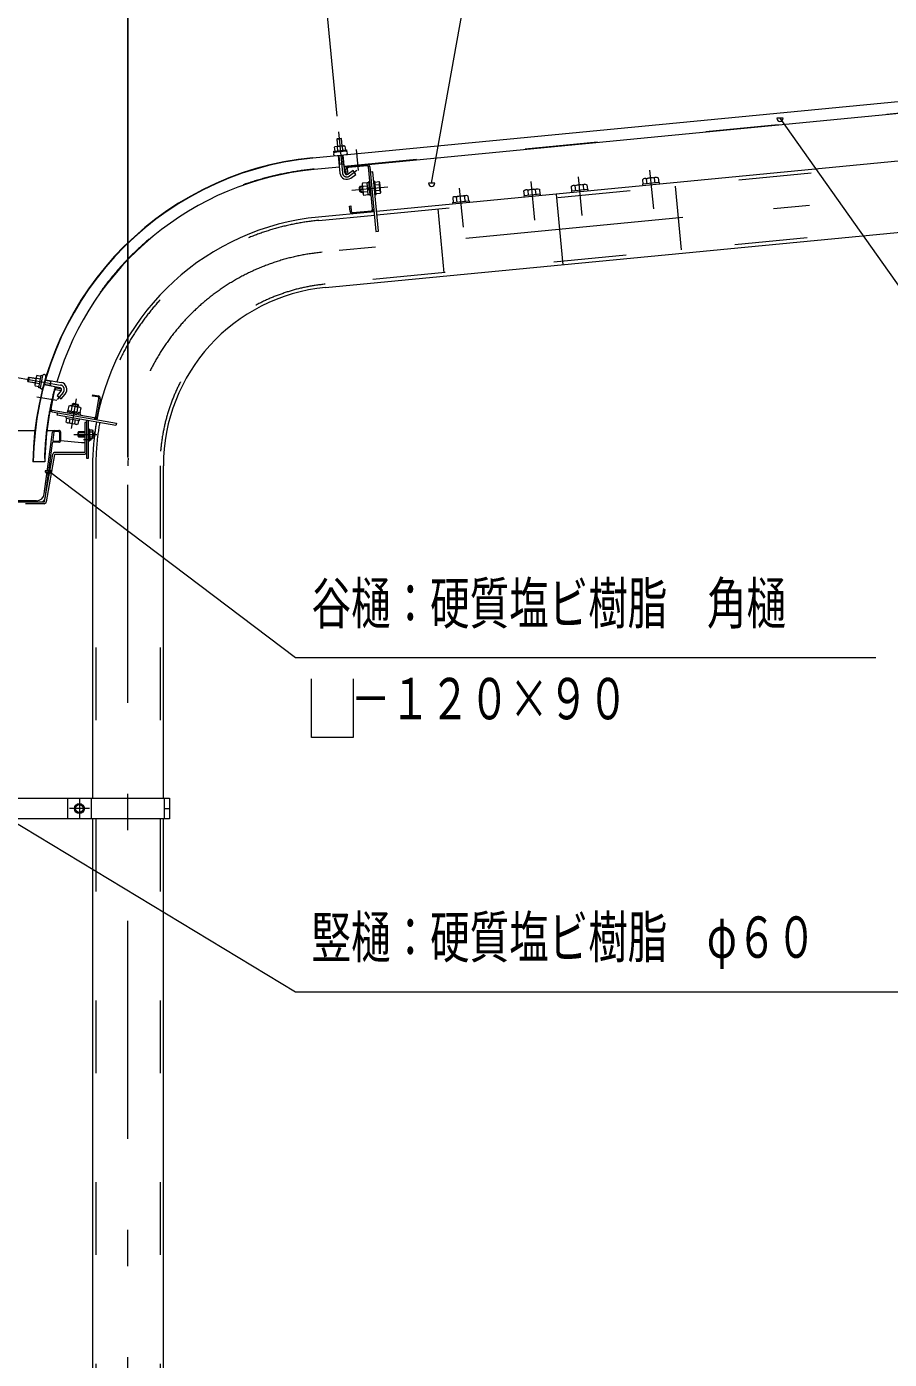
# Model space of a CAD drawing. Units: millimetres, scale not verified. Extents: x -31545 to 31552, y -14700 to 14700.
# Drawn here: x 21509 to 25306, y 5408 to 11276 of the extents above; entities that cross this region are included whole.
import ezdxf
from ezdxf.enums import TextEntityAlignment as Align

# ---------------------------------------------------------------- set-up
doc = ezdxf.new("R2010")
doc.units = ezdxf.units.MM
doc.header["$LTSCALE"] = 80
doc.linetypes.add('USER2', pattern=[10, 4, -6])
doc.linetypes.add('USER3', pattern=[24, 12, -5, 2, -5])
for name, color, linetype, lineweight in [('0-6_2-02BOLD', 7, 'Continuous', 18), ('0-7_2-12HIDDEN', 3, 'USER2', 18), ('0-8_2-22CENTER', 3, 'USER3', 18), ('0-9_2-42THIN', 4, 'Continuous', 18), ('0-A_2-52DIM', 3, 'Continuous', 18)]:
    doc.layers.add(name, color=color, linetype=linetype, lineweight=lineweight)
doc.styles.add('ＭＳ ゴシック', font='')
doc.styles.get('ＭＳ ゴシック').set_extended_font_data('MS Gothic')

msp = doc.modelspace()

# ---------------------------------------------------------------- linework, layer by layer
at = {"layer": '0-6_2-02BOLD'}
for p, q in [((22768.72, 10698.56), (28261.78, 11227.48)), ((28203.77, 11220.14), (22768.9, 10696.82)), ((22906.15, 10659.04), (25411.06, 10900.24)), ((22894.4, 10781.11), (22873.5, 10779.1)), ((22875.75, 10746.56), (22877.48, 10728.71)), ((22900.1, 10730.89), (22898.38, 10748.74)), ((22880.38, 10707.55), (22887.78, 10630.68)), ((22908.69, 10632.69), (22901.29, 10709.56)), ((25563.58, 10703.95), (23048.91, 10461.82)), ((22885.24, 10657.03), (22773.76, 10646.3)), ((22884, 10669.97), (22904.9, 10671.99)), ((23007.02, 10663.13), (22924.81, 10655.21)), ((22935.36, 10609.01), (22957.58, 10624.85)), ((23031.12, 10471.35), (23013.14, 10658.09)), ((23032.13, 10636.01), (23020.99, 10634.94)), ((22978.78, 10573.03), (22985.74, 10573.7)), ((22988.25, 10573.07), (23008.47, 10575.02)), ((23009.05, 10568.91), (23016.7, 10562.62)), ((23043.31, 10578.37), (23060.04, 10579.98)), ((23925.81, 10553.29), (23923.76, 10574.53)), ((23957.95, 10577.82), (23960, 10556.58)), ((23975.05, 10579.46), (23977.1, 10558.23)), ((24239.39, 10583.48), (24237.34, 10604.72)), ((24271.54, 10608.01), (24273.59, 10586.77)), ((24288.64, 10609.66), (24290.68, 10588.42)), ((24293.07, 10588.65), (24293.74, 10581.68)), ((23010.98, 10548.87), (22990.77, 10546.92)), ((23009.73, 10561.94), (23017.37, 10555.64)), ((23047.42, 10535.68), (23041.85, 10535.15)), ((23062.56, 10553.84), (23045.83, 10552.22)), ((23063.83, 10540.76), (23047.09, 10539.15)), ((23403.22, 10502.97), (23401.18, 10524.21)), ((23435.37, 10527.5), (23437.42, 10506.26)), ((23454.51, 10507.91), (23452.47, 10529.15)), ((23714.73, 10554.4), (23716.77, 10533.17)), ((23750.97, 10536.45), (23748.92, 10557.69)), ((23839.06, 10537.9), (23868.95, 10227.49)), ((23979.48, 10558.46), (23980.16, 10551.49)), ((23037.76, 10460.74), (22793.89, 10437.26)), ((22943.85, 10457.33), (23026.07, 10465.25)), ((23383.73, 10501.09), (23384.41, 10494.12)), ((21519.52, 9732.52), (21549.88, 9727.16)), ((21565.48, 9702.21), (21547.82, 9705.32)), ((21551.77, 9727.7), (21569.42, 9724.59)), ((21655.96, 9685.8), (21585.33, 9698.25)), ((21591.74, 9721.11), (21660.06, 9709.07)), ((21611.9, 9693.57), (21615.99, 9716.84)), ((21616.73, 9591.69), (21630.99, 9672.5)), ((21637.56, 9677.58), (21661, 9673.45)), ((21812.51, 9557.17), (21826.85, 9638.52)), ((21832.38, 9637.54), (21818.02, 9556.2)), ((21806.02, 9552.63), (21621.27, 9585.21)), ((21707.98, 9603.34), (21704.46, 9583.34)), ((21710.5, 9582.28), (21716.17, 9574.16)), ((21723.07, 9572.95), (21717.4, 9581.06)), ((21730.33, 9578.78), (21733.85, 9598.78)), ((21744.27, 9576.32), (21743.06, 9569.42)), ((21745.47, 9568.99), (21744.5, 9563.48)), ((21682.01, 9551.75), (21682.98, 9557.27)), ((21698.38, 9548.87), (21695.45, 9532.31)), ((21721.33, 9527.75), (21724.25, 9544.31)), ((21737.18, 9542.02), (21734.26, 9525.47)), ((21208.85, 9497.82), (21544.99, 9497.82)), ((21586.38, 9218.44), (21622.66, 9490.23)), ((21597.85, 9497.82), (21649.92, 9497.82)), ((21627.86, 9489.53), (21623.19, 9454.53)), ((21626.66, 9450.57), (21649.92, 9450.57)), ((21649.92, 9492.57), (21631.33, 9492.57)), ((21653.42, 9489.07), (21653.42, 9454.07)), ((21658.6, 9452.98), (21750.62, 9444.7)), ((21658.67, 9454.07), (21658.67, 9489.07)), ((21764.37, 9490.82), (21737.07, 9490.82)), ((21737.07, 9469.82), (21764.37, 9469.82)), ((21798.3, 9490.42), (21786.07, 9490.42)), ((21786.07, 9470.21), (21798.3, 9470.21)), ((21587.17, 9184.26), (21623.94, 9392.77)), ((21621.55, 9442.28), (21588.95, 9198)), ((21631.87, 9391.37), (21595.1, 9182.87)), ((21649.92, 9445.32), (21625.02, 9445.32)), ((21762.62, 9400.87), (21633.59, 9400.87)), ((21633.59, 9392.82), (21762.62, 9392.82)), ((21588.6, 9358.78), (21536.1, 9358.78)), ((21798.5, 9341.41), (21798.5, 7878.4)), ((22110.35, 7878.4), (22110.35, 9341.41)), ((21168.39, 9182.82), (21585.45, 9182.82)), ((21551.68, 9188.07), (21202.15, 9188.07)), ((21585.45, 9174.77), (21502.92, 9174.77)), ((21687.89, 7878.4), (21687.89, 7787.41)), ((21792.88, 7878.4), (21792.88, 7787.41)), ((22115.93, 7787.41), (22115.93, 7878.4)), ((22115.93, 7832.91), (22137.28, 7832.91)), ((21798.5, 7787.41), (21798.5, 1532.9)), ((22110.35, 1532.9), (22110.35, 7787.41))]:
    msp.add_line(p, q, dxfattribs=at)
for points in [[(22823.78, 10126.85), (28147.86, 10639.49), (28117.97, 10949.91), (28100.55, 10948.23)], [(22866.16, 10727.63), (22864.45, 10745.47), (22867.31, 10747.51), (22906.5, 10751.29), (22909.7, 10749.83), (22911.42, 10731.98)], [(22897.35, 10750.41), (22894.4, 10781.11), (22892.49, 10782.69), (22875.07, 10781.01), (22873.5, 10779.1), (22876.45, 10748.4)], [(22919.76, 10649.1), (22922.04, 10625.41), (22916.47, 10624.87), (22914.19, 10648.56)], [(22957.58, 10624.85), (22945.38, 10641.94), (22923.17, 10626.11)], [(23018.71, 10658.63), (23046.15, 10373.65), (23057.29, 10374.72), (23032.14, 10636.01)], [(22988.43, 10545.83), (22981.46, 10545.16), (22975.73, 10549.88), (22974.05, 10567.3), (22978.78, 10573.03), (22981.46, 10545.16)], [(23007.21, 10588.1), (22986.99, 10586.15), (22984.97, 10581.71), (22989.19, 10537.81), (22992.03, 10533.85), (23012.25, 10535.79)], [(23019.32, 10535.44), (23012.35, 10534.77), (23007.11, 10589.12), (23014.08, 10589.79)], [(23019.42, 10592.76), (23013.85, 10592.23), (23019.55, 10533), (23025.12, 10533.53)], [(23047.42, 10535.68), (23041.71, 10594.91), (23036.14, 10594.38)], [(23042.05, 10591.45), (23058.79, 10593.06), (23061.61, 10589.09), (23065.84, 10545.19), (23063.83, 10540.76)], [(23908.7, 10551.64), (23906.66, 10572.88), (23911.82, 10576.55), (23969.3, 10582.09), (23975.05, 10579.46)], [(24293.07, 10588.65), (24219.9, 10581.6), (24220.58, 10574.63)], [(24222.29, 10581.84), (24220.24, 10603.07), (24225.4, 10606.74), (24282.88, 10612.28), (24288.64, 10609.66)], [(23383.73, 10501.09), (23456.9, 10508.14), (23457.57, 10501.17)], [(23452.47, 10529.15), (23446.71, 10531.77), (23389.23, 10526.23), (23384.08, 10522.56), (23386.12, 10501.32)], [(23771.12, 10531.36), (23770.45, 10538.33), (23697.29, 10531.28), (23697.96, 10524.32)], [(23699.67, 10531.51), (23697.63, 10552.76), (23702.78, 10556.43), (23760.27, 10561.96), (23766.02, 10559.34), (23768.07, 10538.1)], [(23979.48, 10558.46), (23906.32, 10551.41), (23906.99, 10544.44)], [(22932.16, 10461.83), (22929.89, 10485.51), (22935.47, 10486.05), (22937.75, 10462.37)], [(21546.24, 9706.48), (21515.86, 9711.84), (21514.44, 9713.87), (21517.48, 9731.1), (21519.52, 9732.52), (21515.86, 9711.84)], [(21571.4, 9735.79), (21553.74, 9738.9), (21551.48, 9736.21), (21544.64, 9697.43), (21545.85, 9694.13), (21563.5, 9691.01)], [(21660.99, 9673.45), (21661.97, 9678.97), (21638.53, 9683.1)], [(21660.63, 9672.98), (21643.08, 9652.08), (21661.19, 9636.89), (21678.73, 9657.79)], [(21822.31, 9645.01), (21798.88, 9649.14), (21799.85, 9654.65), (21823.28, 9650.52)], [(21620.3, 9579.69), (21903.56, 9529.75), (21901.62, 9518.71), (21643.35, 9564.25), (21645.3, 9575.28)], [(21745.47, 9568.99), (21686.88, 9579.33), (21685.9, 9573.81)], [(21689.29, 9578.9), (21690.51, 9585.8), (21744.27, 9576.32)], [(21691.52, 9585.62), (21695.05, 9605.63), (21699.63, 9607.29), (21743.06, 9599.63), (21746.79, 9596.5), (21743.26, 9576.5)], [(21735.12, 9601.04), (21736.35, 9607.92), (21708.77, 9612.78), (21707.56, 9605.89)], [(21708.77, 9612.78), (21714.85, 9617.05), (21732.08, 9614), (21736.35, 9607.92)], [(21682.01, 9551.75), (21740.61, 9541.42), (21741.58, 9546.94)], [(21734.26, 9525.47), (21729.68, 9523.8), (21686.26, 9531.47), (21682.52, 9534.59), (21685.45, 9551.15)], [(21772.42, 9532.82), (21764.37, 9532.82), (21764.37, 9402.62)], [(21772.42, 9541.49), (21772.42, 9375.32), (21780.47, 9375.32), (21780.47, 9540.08)], [(21780.47, 9458.44), (21786.07, 9458.44), (21786.07, 9502.19), (21780.47, 9502.19)], [(21786.07, 9500.53), (21798.3, 9500.53), (21800.07, 9497.47), (21800.07, 9463.17), (21798.3, 9460.11), (21786.07, 9460.11)], [(20895.69, 7878.4), (22137.28, 7878.4), (22137.28, 7787.41), (20895.69, 7787.41)]]:
    msp.add_lwpolyline(points, dxfattribs=at)
for points in [[(22916.66, 10732.49), (22917.19, 10726.92), (22861.46, 10721.54), (22860.92, 10727.12)], [(21562.59, 9685.82), (21572.31, 9740.97), (21577.82, 9739.99), (21568.1, 9684.85)], [(21737.07, 9469.82), (21737.07, 9490.82), (21733.57, 9487.32), (21733.57, 9473.32)], [(21723.32, 7822.81), (21723.32, 7843.01), (21740.82, 7853.12), (21758.33, 7843.01), (21758.33, 7822.81), (21740.82, 7812.69)]]:
    msp.add_lwpolyline(points, close=True, dxfattribs=at)
for radius in [21.88, 17.15]:
    msp.add_circle((21740.82, 7832.91), radius, dxfattribs=at)
for centre, radius, start, end in [((22870.89, 10737.75), 10.06, 61.11575, 121.11575), ((22890.51, 10711.96), 37.62, 77.91205, 113.08797), ((22904.84, 10741.02), 10.06, 69.88426, 129.88426), ((22899.41, 9341.41), 1363.42, 95.5, 179.26999), ((22899.41, 9341.41), 1361.67, 95.49997, 179.26906), ((22865.61, 10714.91), 7, 95.49939, 275.49939), ((22914.38, 10719.61), 7, 275.5002, 95.5002), ((22899.41, 9341.41), 1310.92, 95.5, 163.56755), ((22917.83, 10633.58), 30.18, 185.5, 305.5), ((22917.83, 10633.58), 9.19, 185.5, 305.5), ((22925.34, 10649.63), 11.2, 95.49878, 185.49857), ((22925.34, 10649.63), 5.6, 95.49878, 185.4908), ((23007.56, 10657.56), 11.2, 5.5027, 95.5027), ((23007.56, 10657.56), 5.6, 5.5027, 95.5027), ((22995.21, 10580.34), 10.07, 185.50095, 226.22777), ((23023.53, 10563.27), 36.61, 164.47554, 206.52635), ((23051.82, 10585.79), 10.07, 324.77412, 5.50095), ((23027.29, 10563.63), 36.61, 344.47554, 26.52635), ((23916.18, 10563.66), 13.24, 55.07169, 95.5), ((23945.18, 10531.31), 48.23, 74.6357, 116.3643), ((23967.47, 10568.61), 13.24, 95.5, 135.93115), ((24229.76, 10593.86), 13.24, 55.07169, 95.5), ((24258.76, 10561.5), 48.23, 74.6357, 116.3643), ((24281.05, 10598.8), 13.24, 95.5, 135.93115), ((22998.99, 10541.12), 10.07, 144.77412, 185.50095), ((23055.6, 10546.57), 10.07, 5.50095, 46.22777), ((23393.59, 10513.35), 13.24, 55.07169, 95.5), ((23422.6, 10481), 48.23, 74.6357, 116.3643), ((23444.89, 10518.29), 13.24, 95.5, 135.93115), ((23707.15, 10543.54), 13.24, 55.07169, 95.5), ((23736.14, 10511.19), 48.23, 74.6357, 116.3643), ((23758.43, 10548.48), 13.24, 95.5, 135.93115), ((22943.32, 10462.9), 11.2, 185.49792, 275.50047), ((22943.32, 10462.9), 5.6, 185.4908, 275.50047), ((23025.55, 10470.82), 5.6, 275.51155, 5.5027), ((23025.55, 10470.82), 11.2, 275.51155, 5.5027), ((22899.41, 9341.41), 1100.92, 95.49995, 169.34674), ((22899.41, 9341.41), 789.08, 95.49997, 180), ((21585.42, 9735.1), 8.33, 349.98529, 169.98529), ((21555.01, 9698.28), 10.06, 135.60825, 195.60825), ((21585.11, 9710.28), 37.62, 152.40454, 187.58046), ((21560.94, 9731.86), 10.06, 144.37675, 204.37675), ((21574.51, 9687.27), 5.89, 169.99226, 349.99226), ((22899.41, 9341.41), 1310.92, 164.60568, 179.24075), ((21636.58, 9672.07), 11.2, 79.99802, 104.65372), ((21654.6, 9678.04), 7.88, 319.99751, 79.99751), ((21654.6, 9678.04), 31.5, 319.99908, 80.00153), ((21636.58, 9672.07), 5.6, 79.99323, 165.32008), ((21821.34, 9639.49), 5.6, 349.99348, 79.99348), ((21821.34, 9639.49), 11.2, 349.99789, 79.99687), ((21622.24, 9590.72), 11.2, 199.62607, 259.99783), ((21622.24, 9590.72), 5.6, 169.99348, 259.99348), ((21700.19, 9596.97), 10.07, 39.27045, 79.99727), ((21714.98, 9567.41), 36.61, 58.97464, 101.02545), ((21739, 9590.13), 10.07, 79.99727, 120.72409), ((21690.32, 9540.96), 10.07, 259.99727, 300.72409), ((21714.33, 9563.68), 36.61, 238.97464, 281.02545), ((21729.11, 9534.12), 10.07, 219.27045, 259.99727), ((22899.41, 9341.41), 1100.92, 169.9299, 180), ((21806.99, 9558.15), 11.2, 259.99789, 349.98904), ((21806.99, 9558.15), 5.6, 259.99348, 349.98463), ((22899.39, 9341.27), 1100.93, 169.92992, 172.2469), ((21631.33, 9489.07), 8.75, 90, 172.39801), ((21626.66, 9454.07), 3.5, 172.39842, 270), ((21631.33, 9489.07), 3.5, 90, 172.39581), ((21649.92, 9489.07), 8.75, 0, 90), ((21649.92, 9489.07), 3.5, 0, 90), ((21649.92, 9454.07), 3.5, 270, 0), ((21649.92, 9454.07), 8.75, 270, 0), ((21756.51, 9496.88), 52.5, 297.14731, 315.54256), ((21791.96, 9495.47), 8.11, 321.46858, 0), ((21770.28, 9480.32), 29.79, 340.1709, 19.83134), ((21791.96, 9465.16), 8.11, 0, 38.54625), ((21756.51, 9496.88), 52.5, 326.06525, 352.24725), ((21625.02, 9441.82), 3.5, 90, 172.39581), ((21633.59, 9391.07), 9.8, 90, 169.99991), ((21633.59, 9391.07), 1.75, 90, 169.99976), ((21756.51, 9496.88), 52.5, 263.55162, 278.60611), ((21762.62, 9402.62), 1.75, 270, 0), ((21762.62, 9402.62), 9.8, 270, 0), ((21551.68, 9223.07), 35, 270, 352.39714), ((21571.6, 9200.32), 17.5, 270, 352.39687), ((21585.45, 9184.57), 1.75, 270, 349.99976), ((21585.45, 9184.57), 9.8, 270, 350.00003)]:
    msp.add_arc(centre, radius, start, end, dxfattribs=at)
at = {"layer": '0-7_2-12HIDDEN'}
for p, q in [((22905.98, 10660.79), (25410.89, 10901.98)), ((23050.32, 10447.18), (25564.98, 10689.32)), ((22773.59, 10648.04), (22885.08, 10658.77)), ((28129.03, 10652.44), (22822.37, 10141.48)), ((24363.05, 10573.58), (24390.12, 10292.43)), ((22795.3, 10422.63), (23039.18, 10446.11)), ((23317.88, 10472.95), (23344.95, 10191.8)), ((21813.2, 9341.41), (21813.2, 7878.4)), ((22095.65, 9341.41), (22095.65, 7878.4)), ((21813.2, 7787.41), (21813.2, 1532.9)), ((22095.65, 7787.41), (22095.65, 1532.9))]:
    msp.add_line(p, q, dxfattribs=at)
for radius, start, end in [(1312.67, 95.5, 163.57619), (1086.22, 95.49997, 169.33789), (803.77, 95.49997, 180), (1312.67, 164.6129, 179.24178), (1086.22, 169.92896, 180)]:
    msp.add_arc((22899.41, 9341.41), radius, start, end, dxfattribs=at)
at = {"layer": '0-8_2-22CENTER'}
for p, q in [((28220.01, 10803.08), (22808.83, 10282.06)), ((22880.87, 10812.01), (22898.24, 10631.69)), ((22958.67, 10734.42), (22967.59, 10641.75)), ((22962.74, 10641.43), (22929.26, 10617.56)), ((24250.78, 10644.36), (24267.22, 10473.64)), ((22940.05, 10555.23), (23098.57, 10570.5)), ((23431.05, 10393.13), (23414.61, 10563.84)), ((23728.17, 10594.03), (23744.61, 10423.32)), ((23953.64, 10443.44), (23937.2, 10614.16)), ((21459.1, 9732.5), (21658.01, 9697.43)), ((21640.98, 9629.36), (21553.75, 9644.74)), ((21669.67, 9665.39), (21643.25, 9633.89)), ((21727.16, 9636.47), (21704.17, 9506.06)), ((21716.07, 9480.32), (21817.57, 9480.32)), ((21794.47, 9455.82), (21758.42, 9455.82)), ((21954.41, -1302.1), (21954.41, 9341.41)), ((21740.82, 7876.65), (21740.82, 7789.16)), ((21784.58, 7832.91), (21697.07, 7832.91))]:
    msp.add_line(p, q, dxfattribs=at)
for centre, radius, start, end in [((22917.83, 10633.58), 19.69, 185.5, 305.5), ((22899.41, 9341.41), 945, 95.49997, 180), ((21654.6, 9678.04), 19.69, 320.00002, 79.99762)]:
    msp.add_arc(centre, radius, start, end, dxfattribs=at)
at = {"layer": '0-9_2-42THIN'}
for p, q in [((22878.19, 10748.56), (22875.07, 10781.01)), ((22892.49, 10782.69), (22895.61, 10750.24)), ((22882.12, 10707.71), (22885.74, 10670.14)), ((22903.16, 10671.82), (22899.55, 10709.39)), ((22885.74, 10670.14), (22884.63, 10663.47)), ((22905.53, 10665.49), (22903.16, 10671.82)), ((22986.08, 10570.21), (22975.63, 10569.2)), ((22977.64, 10548.3), (22988.09, 10549.31)), ((21514.44, 9713.86), (21546.54, 9708.2)), ((21549.58, 9725.43), (21517.48, 9731.1)), ((21591.16, 9719.05), (21615.62, 9714.74)), ((21615.62, 9714.73), (21623.83, 9715.45)), ((21712.83, 9615.63), (21711, 9605.28)), ((21731.69, 9601.64), (21733.5, 9611.98)), ((21734.27, 9488.02), (21764.37, 9488.02)), ((21764.37, 9472.62), (21734.27, 9472.62))]:
    msp.add_line(p, q, dxfattribs=at)
msp.add_lwpolyline([(21619.73, 9692.19), (21612.26, 9695.67), (21585.89, 9700.32)], dxfattribs=at)
at = {"layer": '0-A_2-52DIM'}
for p, q in [((21954.41, 12365.45), (21954.41, 9377.93)), ((21954.42, 9377.93), (21954.42, 12365.45)), ((22824.2, 11400.62), (22874.16, 10881.69)), ((24838.52, 10872.44), (24810.52, 10872.44)), ((23305.33, 10586.06), (23277.33, 10586.06)), ((21617.73, 9320.38), (21589.73, 9320.38))]:
    msp.add_line(p, q, dxfattribs=at)
for points in [[(23291.33, 10586.06), (23826.92, 13565.9), (26416.92, 13565.9)], [(24824.52, 10872.44), (25786.91, 9512.9), (30056.91, 9512.9)], [(25247.28, 8496.09), (22692.27, 8496.09), (21603.73, 9320.38)], [(22946.57, 8403.61), (22946.57, 8146.09), (22762.28, 8146.09), (22762.28, 8403.61)], [(20860.87, 8133), (22692.27, 7026.09), (25492.28, 7026.09)]]:
    msp.add_lwpolyline(points, dxfattribs=at)
for centre in [(24824.52, 10872.44), (23291.33, 10586.06), (21603.73, 9320.38)]:
    msp.add_arc(centre, 14, 180, 0, dxfattribs=at)

# ---------------------------------------------------------------- texts
at = {"layer": '0-A_2-52DIM', "color": 7, "style": 'ＭＳ ゴシック', "width": 0.7}
for s, p in [('谷樋：硬質塩ビ樹脂\u3000角樋', (22762.28, 8590.97)), ('\u3000－１２０×９０', (22762.28, 8170.96)), ('竪樋：硬質塩ビ樹脂\u3000φ６０', (22762.28, 7120.97))]:
    msp.add_text(s, height=182.3, dxfattribs=at).set_placement(p, align=Align.BOTTOM_LEFT)

doc.saveas('drawing.dxf')
